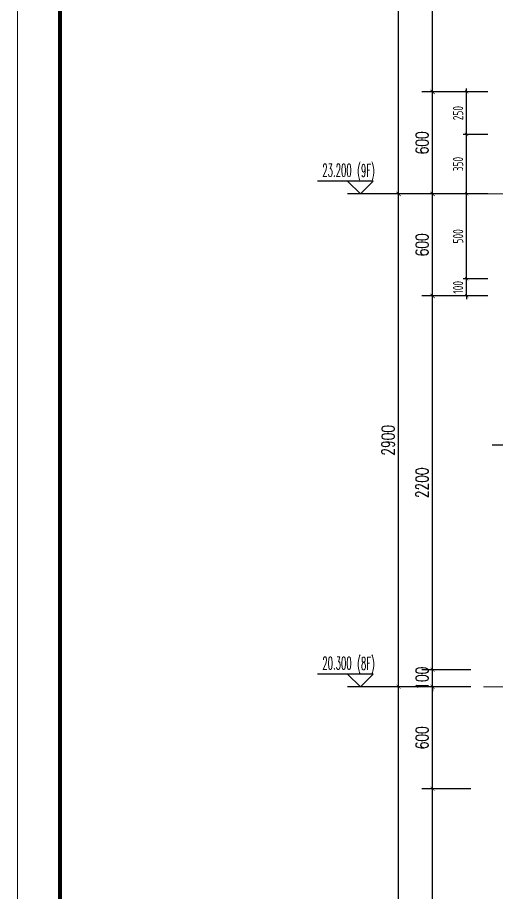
# Model space of a CAD drawing. Extents: x -1307975 to -76406, y -96289 to 379359.
# Drawn here: x -596678 to -593859, y 268570 to 273718 of the extents above; entities that cross this region are included whole.
import ezdxf

# ---------------------------------------------------------------- set-up
doc = ezdxf.new("R2010")
doc.units = 0
doc.header["$LTSCALE"] = 1000
doc.linetypes.add('DOTE', pattern=[2.42, 2, -0.2, 0.02, -0.2])
doc.layers.get('0').update_dxf_attribs({"linetype": 'CONTINUOUS'})
doc.layers.get('DEFPOINTS').update_dxf_attribs({"linetype": 'CONTINUOUS'})
for name, color, linetype in [('DIM', 2, 'CONTINUOUS'), ('DIM_ELEV', 3, 'CONTINUOUS'), ('DIM_IDEN', 67, 'CONTINUOUS'), ('PUB_DIM', 3, 'CONTINUOUS'), ('PUB_TEXT', 2, 'CONTINUOUS')]:
    doc.layers.add(name, color=color, linetype=linetype)
doc.layers.add('DOTE', color=19, linetype='DOTE', lineweight=9)
doc.layers.add('图框', color=9, linetype='CONTINUOUS', lineweight=18)
doc.styles.add('_TCH_DIM', font='SIMPLEX.shx', dxfattribs={"width": 0.7, "bigfont": 'GBCBIG.shx'})
doc.styles.add('_TCH_DIM_T3', font='SIMPLEX', dxfattribs={"width": 0.705882, "bigfont": 'GBCBIG'})
doc.styles.add('TSSD_DIMENSION', font='Tssdeng.shx', dxfattribs={"width": 0.7, "bigfont": 'tssdchn.shx'})
doc.dimstyles.new('_TCH_ARCH&&25', dxfattribs={"dimtxt": 74.375, "dimasz": 25, "dimexe": 62.5, "dimexo": 75, "dimgap": 25, "dimtad": 1, "dimdec": 0, "dimzin": 0, "dimdsep": 46, "dimtxsty": '_TCH_DIM_T3', "dimblk": 'ARCHTICK', "dimcen": 0.09, "dimclrt": 7, "dimazin": 0, "dimtfac": 1, "dimtdec": 0, "dimtix": 1, "dimtmove": 2, "dimatfit": 3, "dimldrblk": 'ARCHTICK', "dimfxl": 1, "dimtolj": 1, "dimtzin": 0, "dimarcsym": 0})
doc.dimstyles.new('TSSD_20_20', dxfattribs={"dimtxt": 60, "dimasz": 20, "dimexe": 20, "dimexo": 50, "dimgap": 20, "dimtad": 1, "dimdec": 0, "dimzin": 0, "dimdsep": 46, "dimtxsty": 'TSSD_DIMENSION', "dimblk": 'ARCHTICK', "dimblk1": 'ARCHTICK', "dimblk2": 'ARCHTICK', "dimcen": 0, "dimdle": 20, "dimclrt": 7, "dimadec": 0, "dimazin": 0, "dimtfac": 1, "dimtdec": 0, "dimtix": 1, "dimtmove": 2, "dimatfit": 3, "dimfxl": 1, "dimtolj": 1, "dimtzin": 0, "dimarcsym": 0})

# ---------------------------------------------------------------- blocks, each defined once
blk = doc.blocks.new('GFDDDDRG')
at = {"layer": '图框'}
blk.add_lwpolyline([(923310, -107437), (923310, -159999), (893610, -159999), (893610, -107437)], close=True, dxfattribs=at)
blk.add_lwpolyline([(923310, -107437), (923310, -159999), (893610, -159999), (893610, -107437)], close=True, dxfattribs=at)
at = {"layer": '图框', "const_width": 50}
blk.add_lwpolyline([(894110, -159499), (922810, -159499), (922810, -108687), (894110, -108687)], close=True, dxfattribs=at)
blk = doc.blocks.new('_ArchTick')
at = {"color": 0, "linetype": 'ByBlock', "const_width": 0.15}
blk.add_lwpolyline([(-0.5, -0.5), (0.5, 0.5)], dxfattribs=at)
blk = doc.blocks.new('*D3131')
at = {"layer": 'DEFPOINTS', "color": 0, "transparency": 16777216}
for p in [(-594035.4, 273280.7), (-593860.8, 273280.7), (-593860.8, 273030.7)]:
    blk.add_point(p, dxfattribs=at)
at = {"layer": 'DIM', "color": 0, "lineweight": -2, "transparency": 16777216}
for p, q in [((-593910.8, 273280.7), (-594055.4, 273280.7)), ((-594035.4, 273010.7), (-594035.4, 273300.7)), ((-593910.8, 273030.7), (-594055.4, 273030.7))]:
    blk.add_line(p, q, dxfattribs=at)
at = {"layer": 'DIM', "color": 0, "lineweight": -2, "transparency": 16777216, "xscale": 20, "yscale": 20, "zscale": 20}
for p, rotation in [((-594035.4, 273280.7), 90), ((-594035.4, 273030.7), 270)]:
    blk.add_blockref('_ArchTick', p, dxfattribs=dict(at, rotation=rotation))
at = {"layer": 'DIM', "color": 7, "transparency": 16777216, "insert": (-594085.4, 273155.7), "char_height": 60, "attachment_point": 5, "rotation": 90, "style": 'TSSD_DIMENSION'}
blk.add_mtext('\\A1;250', dxfattribs=at)
blk = doc.blocks.new('*D3132')
at = {"layer": 'DEFPOINTS', "color": 0, "transparency": 16777216}
for p in [(-594035.4, 273030.7), (-593860.8, 273030.7), (-593860.8, 272680.7)]:
    blk.add_point(p, dxfattribs=at)
at = {"layer": 'DIM', "color": 0, "lineweight": -2, "transparency": 16777216}
for p, q in [((-594035.4, 272660.7), (-594035.4, 273050.7)), ((-593910.8, 273030.7), (-594055.4, 273030.7)), ((-593910.8, 272680.7), (-594055.4, 272680.7))]:
    blk.add_line(p, q, dxfattribs=at)
at = {"layer": 'DIM', "color": 0, "lineweight": -2, "transparency": 16777216, "xscale": 20, "yscale": 20, "zscale": 20}
for p, rotation in [((-594035.4, 273030.7), 90), ((-594035.4, 272680.7), 270)]:
    blk.add_blockref('_ArchTick', p, dxfattribs=dict(at, rotation=rotation))
at = {"layer": 'DIM', "color": 7, "transparency": 16777216, "insert": (-594085.4, 272855.7), "char_height": 60, "attachment_point": 5, "rotation": 90, "style": 'TSSD_DIMENSION'}
blk.add_mtext('\\A1;350', dxfattribs=at)
blk = doc.blocks.new('*D3144')
at = {"layer": 'DEFPOINTS', "color": 0, "transparency": 16777216}
for p in [(-594235.4, 269180.7), (-593935.4, 269180.7), (-593935.4, 266980.7)]:
    blk.add_point(p, dxfattribs=at)
at = {"layer": 'PUB_DIM', "color": 0, "lineweight": -2, "transparency": 16777216}
for p, q in [((-594010.4, 269180.7), (-594297.9, 269180.7)), ((-594235.4, 266980.7), (-594235.4, 269180.7)), ((-594010.4, 266980.7), (-594297.9, 266980.7))]:
    blk.add_line(p, q, dxfattribs=at)
at = {"layer": 'PUB_DIM', "color": 0, "lineweight": -2, "transparency": 16777216, "xscale": 25, "yscale": 25, "zscale": 25}
for p, rotation in [((-594235.4, 269180.7), 90), ((-594235.4, 266980.7), 270)]:
    blk.add_blockref('_ArchTick', p, dxfattribs=dict(at, rotation=rotation))
at = {"layer": 'PUB_DIM', "color": 7, "transparency": 16777216, "insert": (-594297.6, 268080.7), "char_height": 74.38, "attachment_point": 5, "rotation": 90, "style": '_TCH_DIM_T3'}
blk.add_mtext('\\A1;2200', dxfattribs=at)
blk = doc.blocks.new('*D3145')
at = {"layer": 'DEFPOINTS', "color": 0, "transparency": 16777216}
for p in [(-594235.4, 269780.7), (-593935.4, 269780.7), (-593935.4, 269180.7)]:
    blk.add_point(p, dxfattribs=at)
at = {"layer": 'PUB_DIM', "color": 0, "lineweight": -2, "transparency": 16777216}
for p, q in [((-594010.4, 269780.7), (-594297.9, 269780.7)), ((-594235.4, 269180.7), (-594235.4, 269780.7)), ((-594010.4, 269180.7), (-594297.9, 269180.7))]:
    blk.add_line(p, q, dxfattribs=at)
at = {"layer": 'PUB_DIM', "color": 0, "lineweight": -2, "transparency": 16777216, "xscale": 25, "yscale": 25, "zscale": 25}
for p, rotation in [((-594235.4, 269780.7), 90), ((-594235.4, 269180.7), 270)]:
    blk.add_blockref('_ArchTick', p, dxfattribs=dict(at, rotation=rotation))
at = {"layer": 'PUB_DIM', "color": 7, "transparency": 16777216, "insert": (-594297.6, 269480.7), "char_height": 74.38, "attachment_point": 5, "rotation": 90, "style": '_TCH_DIM_T3'}
blk.add_mtext('\\A1;600', dxfattribs=at)
blk = doc.blocks.new('*D3146')
at = {"layer": 'DEFPOINTS', "color": 0, "transparency": 16777216}
for p in [(-594235.4, 269880.7), (-593935.4, 269880.7), (-593935.4, 269780.7)]:
    blk.add_point(p, dxfattribs=at)
at = {"layer": 'PUB_DIM', "color": 0, "lineweight": -2, "transparency": 16777216}
for p, q in [((-594235.4, 269880.7), (-594235.4, 269905.7)), ((-594010.4, 269880.7), (-594297.9, 269880.7)), ((-594235.4, 269780.7), (-594235.4, 269880.7)), ((-594010.4, 269780.7), (-594297.9, 269780.7)), ((-594235.4, 269780.7), (-594235.4, 269755.7))]:
    blk.add_line(p, q, dxfattribs=at)
at = {"layer": 'PUB_DIM', "color": 0, "lineweight": -2, "transparency": 16777216, "xscale": 25, "yscale": 25, "zscale": 25}
for p, rotation in [((-594235.4, 269880.7), 270), ((-594235.4, 269780.7), 90)]:
    blk.add_blockref('_ArchTick', p, dxfattribs=dict(at, rotation=rotation))
at = {"layer": 'PUB_DIM', "color": 7, "transparency": 16777216, "insert": (-594297.6, 269830.7), "char_height": 74.38, "attachment_point": 5, "rotation": 90, "style": '_TCH_DIM_T3'}
blk.add_mtext('\\A1;100', dxfattribs=at)
blk = doc.blocks.new('*D3147')
at = {"layer": 'DEFPOINTS', "color": 0, "transparency": 16777216}
for p in [(-594235.4, 272080.7), (-593935.4, 272080.7), (-593935.4, 269880.7)]:
    blk.add_point(p, dxfattribs=at)
at = {"layer": 'PUB_DIM', "color": 0, "lineweight": -2, "transparency": 16777216}
for p, q in [((-594010.4, 272080.7), (-594297.9, 272080.7)), ((-594235.4, 269880.7), (-594235.4, 272080.7)), ((-594010.4, 269880.7), (-594297.9, 269880.7))]:
    blk.add_line(p, q, dxfattribs=at)
at = {"layer": 'PUB_DIM', "color": 0, "lineweight": -2, "transparency": 16777216, "xscale": 25, "yscale": 25, "zscale": 25}
for p, rotation in [((-594235.4, 272080.7), 90), ((-594235.4, 269880.7), 270)]:
    blk.add_blockref('_ArchTick', p, dxfattribs=dict(at, rotation=rotation))
at = {"layer": 'PUB_DIM', "color": 7, "transparency": 16777216, "insert": (-594297.6, 270980.7), "char_height": 74.38, "attachment_point": 5, "rotation": 90, "style": '_TCH_DIM_T3'}
blk.add_mtext('\\A1;2200', dxfattribs=at)
blk = doc.blocks.new('*D3148')
at = {"layer": 'DEFPOINTS', "color": 0, "transparency": 16777216}
for p in [(-594235.4, 272680.7), (-593935.4, 272680.7), (-593935.4, 272080.7)]:
    blk.add_point(p, dxfattribs=at)
at = {"layer": 'PUB_DIM', "color": 0, "lineweight": -2, "transparency": 16777216}
for p, q in [((-594010.4, 272680.7), (-594297.9, 272680.7)), ((-594235.4, 272080.7), (-594235.4, 272680.7)), ((-594010.4, 272080.7), (-594297.9, 272080.7))]:
    blk.add_line(p, q, dxfattribs=at)
at = {"layer": 'PUB_DIM', "color": 0, "lineweight": -2, "transparency": 16777216, "xscale": 25, "yscale": 25, "zscale": 25}
for p, rotation in [((-594235.4, 272680.7), 90), ((-594235.4, 272080.7), 270)]:
    blk.add_blockref('_ArchTick', p, dxfattribs=dict(at, rotation=rotation))
at = {"layer": 'PUB_DIM', "color": 7, "transparency": 16777216, "insert": (-594297.6, 272380.7), "char_height": 74.38, "attachment_point": 5, "rotation": 90, "style": '_TCH_DIM_T3'}
blk.add_mtext('\\A1;600', dxfattribs=at)
blk = doc.blocks.new('*D3149')
at = {"layer": 'DEFPOINTS', "color": 0, "transparency": 16777216}
for p in [(-594235.4, 273280.7), (-593935.4, 273280.7), (-593935.4, 272680.7)]:
    blk.add_point(p, dxfattribs=at)
at = {"layer": 'PUB_DIM', "color": 0, "lineweight": -2, "transparency": 16777216}
for p, q in [((-594010.4, 273280.7), (-594297.9, 273280.7)), ((-594235.4, 272680.7), (-594235.4, 273280.7)), ((-594010.4, 272680.7), (-594297.9, 272680.7))]:
    blk.add_line(p, q, dxfattribs=at)
at = {"layer": 'PUB_DIM', "color": 0, "lineweight": -2, "transparency": 16777216, "xscale": 25, "yscale": 25, "zscale": 25}
for p, rotation in [((-594235.4, 273280.7), 90), ((-594235.4, 272680.7), 270)]:
    blk.add_blockref('_ArchTick', p, dxfattribs=dict(at, rotation=rotation))
at = {"layer": 'PUB_DIM', "color": 7, "transparency": 16777216, "insert": (-594297.6, 272980.7), "char_height": 74.38, "attachment_point": 5, "rotation": 90, "style": '_TCH_DIM_T3'}
blk.add_mtext('\\A1;600', dxfattribs=at)
blk = doc.blocks.new('*D3150')
at = {"layer": 'DEFPOINTS', "color": 0, "transparency": 16777216}
for p in [(-594235.4, 274980.7), (-593935.4, 274980.7), (-593935.4, 273280.7)]:
    blk.add_point(p, dxfattribs=at)
at = {"layer": 'PUB_DIM', "color": 0, "lineweight": -2, "transparency": 16777216}
for p, q in [((-594010.4, 274980.7), (-594297.9, 274980.7)), ((-594235.4, 273280.7), (-594235.4, 274980.7)), ((-594010.4, 273280.7), (-594297.9, 273280.7))]:
    blk.add_line(p, q, dxfattribs=at)
at = {"layer": 'PUB_DIM', "color": 0, "lineweight": -2, "transparency": 16777216, "xscale": 25, "yscale": 25, "zscale": 25}
for p, rotation in [((-594235.4, 274980.7), 90), ((-594235.4, 273280.7), 270)]:
    blk.add_blockref('_ArchTick', p, dxfattribs=dict(at, rotation=rotation))
at = {"layer": 'PUB_DIM', "color": 7, "transparency": 16777216, "insert": (-594297.6, 274130.7), "char_height": 74.38, "attachment_point": 5, "rotation": 90, "style": '_TCH_DIM_T3'}
blk.add_mtext('\\A1;1700', dxfattribs=at)
blk = doc.blocks.new('*D3157')
at = {"layer": 'DEFPOINTS', "color": 0, "transparency": 16777216}
for p in [(-594435.4, 269780.7), (-593935.4, 269780.7), (-593935.4, 266880.7)]:
    blk.add_point(p, dxfattribs=at)
at = {"layer": 'PUB_DIM', "color": 0, "lineweight": -2, "transparency": 16777216}
for p, q in [((-594010.4, 269780.7), (-594497.9, 269780.7)), ((-594435.4, 266880.7), (-594435.4, 269780.7)), ((-594010.4, 266880.7), (-594497.9, 266880.7))]:
    blk.add_line(p, q, dxfattribs=at)
at = {"layer": 'PUB_DIM', "color": 0, "lineweight": -2, "transparency": 16777216, "xscale": 25, "yscale": 25, "zscale": 25}
for p, rotation in [((-594435.4, 269780.7), 90), ((-594435.4, 266880.7), 270)]:
    blk.add_blockref('_ArchTick', p, dxfattribs=dict(at, rotation=rotation))
at = {"layer": 'PUB_DIM', "color": 7, "transparency": 16777216, "insert": (-594497.6, 268330.7), "char_height": 74.38, "attachment_point": 5, "rotation": 90, "style": '_TCH_DIM_T3'}
blk.add_mtext('\\A1;2900', dxfattribs=at)
blk = doc.blocks.new('*D3158')
at = {"layer": 'DEFPOINTS', "color": 0, "transparency": 16777216}
for p in [(-594435.4, 272680.7), (-593935.4, 272680.7), (-593935.4, 269780.7)]:
    blk.add_point(p, dxfattribs=at)
at = {"layer": 'PUB_DIM', "color": 0, "lineweight": -2, "transparency": 16777216}
for p, q in [((-594010.4, 272680.7), (-594497.9, 272680.7)), ((-594435.4, 269780.7), (-594435.4, 272680.7)), ((-594010.4, 269780.7), (-594497.9, 269780.7))]:
    blk.add_line(p, q, dxfattribs=at)
at = {"layer": 'PUB_DIM', "color": 0, "lineweight": -2, "transparency": 16777216, "xscale": 25, "yscale": 25, "zscale": 25}
for p, rotation in [((-594435.4, 272680.7), 90), ((-594435.4, 269780.7), 270)]:
    blk.add_blockref('_ArchTick', p, dxfattribs=dict(at, rotation=rotation))
at = {"layer": 'PUB_DIM', "color": 7, "transparency": 16777216, "insert": (-594497.6, 271230.7), "char_height": 74.38, "attachment_point": 5, "rotation": 90, "style": '_TCH_DIM_T3'}
blk.add_mtext('\\A1;2900', dxfattribs=at)
blk = doc.blocks.new('*D3159')
at = {"layer": 'DEFPOINTS', "color": 0, "transparency": 16777216}
for p in [(-594435.4, 275580.7), (-593935.4, 275580.7), (-593935.4, 272680.7)]:
    blk.add_point(p, dxfattribs=at)
at = {"layer": 'PUB_DIM', "color": 0, "lineweight": -2, "transparency": 16777216}
for p, q in [((-594010.4, 275580.7), (-594497.9, 275580.7)), ((-594435.4, 272680.7), (-594435.4, 275580.7)), ((-594010.4, 272680.7), (-594497.9, 272680.7))]:
    blk.add_line(p, q, dxfattribs=at)
at = {"layer": 'PUB_DIM', "color": 0, "lineweight": -2, "transparency": 16777216, "xscale": 25, "yscale": 25, "zscale": 25}
for p, rotation in [((-594435.4, 275580.7), 90), ((-594435.4, 272680.7), 270)]:
    blk.add_blockref('_ArchTick', p, dxfattribs=dict(at, rotation=rotation))
at = {"layer": 'PUB_DIM', "color": 7, "transparency": 16777216, "insert": (-594497.6, 274130.7), "char_height": 74.38, "attachment_point": 5, "rotation": 90, "style": '_TCH_DIM_T3'}
blk.add_mtext('\\A1;2900', dxfattribs=at)
blk = doc.blocks.new('*D3403')
at = {"layer": 'DEFPOINTS', "color": 0, "transparency": 16777216}
for p in [(-594035.4, 272680.7), (-593860.8, 272680.7), (-593860.8, 272180.7)]:
    blk.add_point(p, dxfattribs=at)
at = {"layer": 'DIM', "color": 0, "lineweight": -2, "transparency": 16777216}
for p, q in [((-594035.4, 272160.7), (-594035.4, 272700.7)), ((-593910.8, 272680.7), (-594055.4, 272680.7)), ((-593910.8, 272180.7), (-594055.4, 272180.7))]:
    blk.add_line(p, q, dxfattribs=at)
at = {"layer": 'DIM', "color": 0, "lineweight": -2, "transparency": 16777216, "xscale": 20, "yscale": 20, "zscale": 20}
for p, rotation in [((-594035.4, 272680.7), 90), ((-594035.4, 272180.7), 270)]:
    blk.add_blockref('_ArchTick', p, dxfattribs=dict(at, rotation=rotation))
at = {"layer": 'DIM', "color": 7, "transparency": 16777216, "insert": (-594085.4, 272430.7), "char_height": 60, "attachment_point": 5, "rotation": 90, "style": 'TSSD_DIMENSION'}
blk.add_mtext('\\A1;500', dxfattribs=at)
blk = doc.blocks.new('*D3404')
at = {"layer": 'DEFPOINTS', "color": 0, "transparency": 16777216}
for p in [(-594035.4, 272180.7), (-593860.8, 272180.7), (-593860.8, 272080.7)]:
    blk.add_point(p, dxfattribs=at)
at = {"layer": 'DIM', "color": 0, "lineweight": -2, "transparency": 16777216}
for p, q in [((-593910.8, 272180.7), (-594055.4, 272180.7)), ((-594035.4, 272180.7), (-594035.4, 272200.7)), ((-594035.4, 272080.7), (-594035.4, 272180.7)), ((-593910.8, 272080.7), (-594055.4, 272080.7)), ((-594035.4, 272080.7), (-594035.4, 272060.7))]:
    blk.add_line(p, q, dxfattribs=at)
at = {"layer": 'DIM', "color": 0, "lineweight": -2, "transparency": 16777216, "xscale": 20, "yscale": 20, "zscale": 20}
for p, rotation in [((-594035.4, 272180.7), 270), ((-594035.4, 272080.7), 90)]:
    blk.add_blockref('_ArchTick', p, dxfattribs=dict(at, rotation=rotation))
at = {"layer": 'DIM', "color": 7, "transparency": 16777216, "insert": (-594085.4, 272130.7), "char_height": 60, "attachment_point": 5, "rotation": 90, "style": 'TSSD_DIMENSION'}
blk.add_mtext('\\A1;100', dxfattribs=at)

msp = doc.modelspace()

# ---------------------------------------------------------------- linework, layer by layer
at = {"layer": 'DIM_ELEV'}
for p, q in [((-594585.37, 272755.72), (-594913.37, 272755.72)), ((-594660.37, 272680.72), (-594735.37, 272755.72)), ((-594660.37, 272680.72), (-594585.37, 272755.72)), ((-594235.37, 272680.72), (-594735.37, 272680.72)), ((-594585.37, 269855.72), (-594913.37, 269855.72)), ((-594660.37, 269780.72), (-594735.37, 269855.72)), ((-594660.37, 269780.72), (-594585.37, 269855.72)), ((-594235.37, 269780.72), (-594735.37, 269780.72))]:
    msp.add_line(p, q, dxfattribs=at)
at = {"layer": 'DIM_IDEN'}
msp.add_line((-592921.78, 271202.03), (-593885.53, 271202.03), dxfattribs=at)
at = {"layer": 'DOTE', "color": 1, "linetype": 'DOTE', "ltscale": 0.2}
for p, q in [((-590166.65, 272680.72), (-593935.37, 272680.72)), ((-590166.65, 269780.72), (-593935.37, 269780.72))]:
    msp.add_line(p, q, dxfattribs=at)

# ---------------------------------------------------------------- block references
at = {"xscale": 0.5, "yscale": 0.5, "zscale": 0.5}
msp.add_blockref('GFDDDDRG', (-1043482.89, 332907.23), dxfattribs=at)

# ---------------------------------------------------------------- texts
at = {"layer": 'PUB_TEXT', "style": '_TCH_DIM', "width": 0.494118}
for s, p in [('23.200', (-594884.47, 272781.97)), ('(9F)', (-594679.07, 272780.75)), ('(8F)', (-594679.07, 269880.75)), ('20.300', (-594884.47, 269881.97))]:
    msp.add_text(s, height=74.375, dxfattribs=at).set_placement(p)

# ---------------------------------------------------------------- dimensions: what is measured, and where the dimension line sits
at = {"layer": 'DIM'}
for p1, p2, picture, middle in [((-593860.76, 273030.72), (-593860.76, 273280.72), '*D3131', (-594085.37, 273155.72)), ((-593860.76, 272680.72), (-593860.76, 273030.72), '*D3132', (-594085.37, 272855.72)), ((-593860.76, 272180.72), (-593860.76, 272680.72), '*D3403', (-594085.37, 272430.72)), ((-593860.76, 272080.72), (-593860.76, 272180.72), '*D3404', (-594085.37, 272130.72))]:
    dim = msp.add_aligned_dim(p1=p1, p2=p2, distance=174.61, dimstyle='TSSD_20_20', dxfattribs=at)
    dim.commit()
    dim.dimension.update_dxf_attribs({"geometry": picture, "text_midpoint": middle})
at = {"layer": 'PUB_DIM'}
for p1, p2, distance, picture, middle in [((-593935.37, 272680.72), (-593935.37, 275580.72), 500, '*D3159', (-594497.55, 274130.72)), ((-593935.37, 273280.72), (-593935.37, 274980.72), 300, '*D3150', (-594297.55, 274130.72)), ((-593935.37, 272680.72), (-593935.37, 273280.72), 300, '*D3149', (-594297.55, 272980.72)), ((-593935.37, 269780.72), (-593935.37, 272680.72), 500, '*D3158', (-594497.55, 271230.72)), ((-593935.37, 272080.72), (-593935.37, 272680.72), 300, '*D3148', (-594297.55, 272380.72)), ((-593935.37, 269880.72), (-593935.37, 272080.72), 300, '*D3147', (-594297.55, 270980.72)), ((-593935.37, 269780.72), (-593935.37, 269880.72), 300, '*D3146', (-594297.55, 269830.72)), ((-593935.37, 266880.72), (-593935.37, 269780.72), 500, '*D3157', (-594497.55, 268330.72)), ((-593935.37, 269180.72), (-593935.37, 269780.72), 300, '*D3145', (-594297.55, 269480.72)), ((-593935.37, 266980.72), (-593935.37, 269180.72), 300, '*D3144', (-594297.55, 268080.72))]:
    dim = msp.add_aligned_dim(p1=p1, p2=p2, distance=distance, dimstyle='_TCH_ARCH&&25', dxfattribs=at)
    dim.commit()
    dim.dimension.update_dxf_attribs({"geometry": picture, "text_midpoint": middle})

doc.saveas('drawing.dxf')
